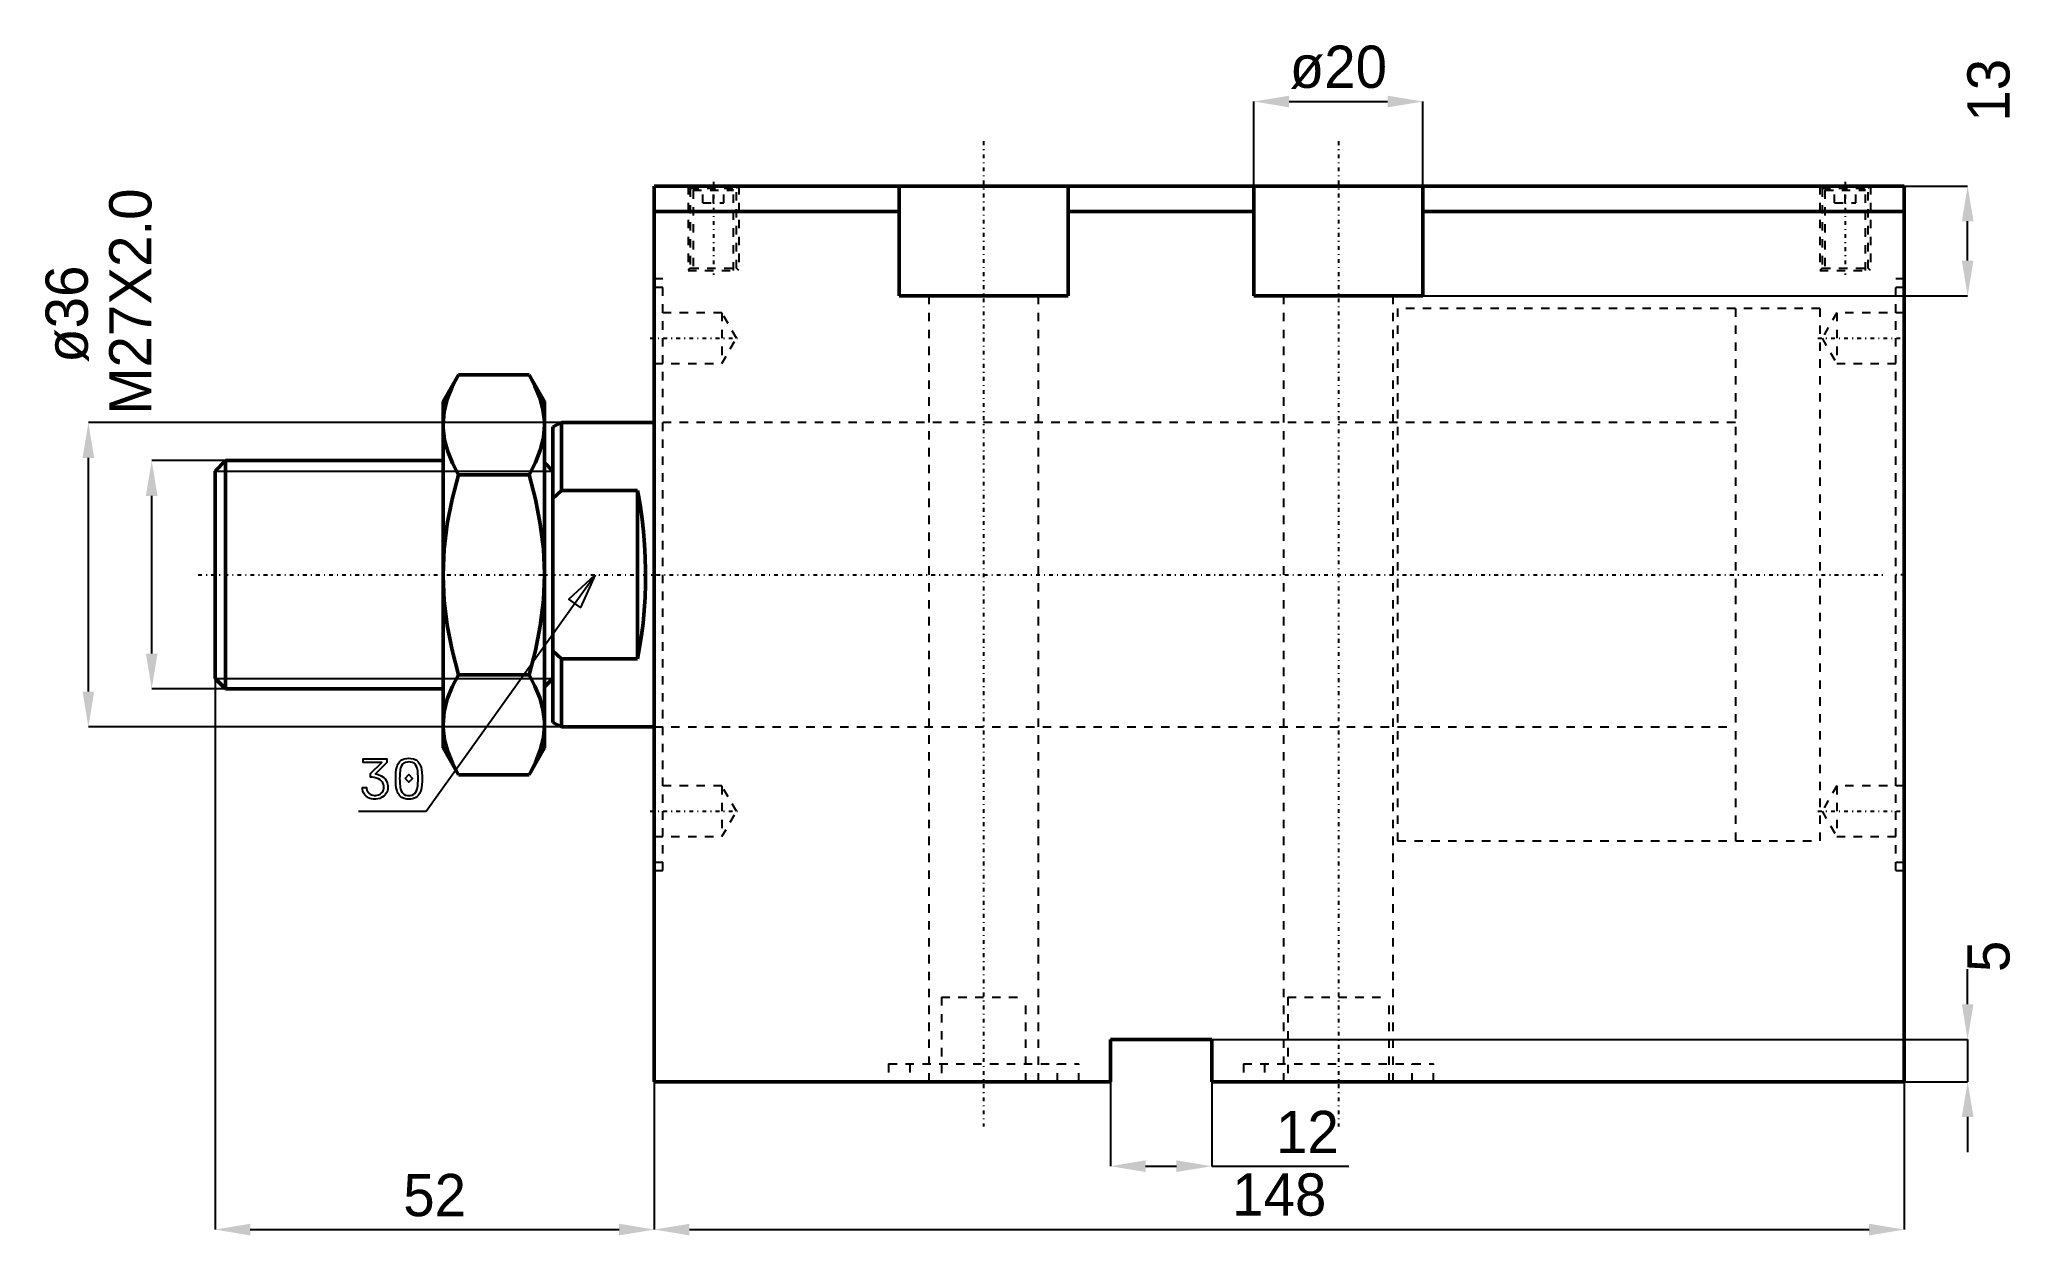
# Model space of a CAD drawing. Header units: millimetres. Extents: x -73 to 161, y -78 to 63.
import ezdxf

# ---------------------------------------------------------------- set-up
doc = ezdxf.new("R2010")
doc.units = ezdxf.units.MM
doc.linetypes.add('Center', pattern=[1.5, 0.45, -0.5, 0.05, -0.5])
doc.linetypes.add('Dashed', pattern=[2, 1, -1])
for name, color, linetype, lineweight in [('2d ConnectionPoints', 7, 'Continuous', 50), ('AM_0', 7, 'Continuous', 50), ('AM_5', 3, 'Continuous', 25), ('AM_7', 7, 'Center', 25), ('AM_9', 6, 'Dashed', 25)]:
    doc.layers.add(name, color=color, linetype=linetype, lineweight=lineweight)
doc.dimstyles.new('ISO-25', dxfattribs={"dimtxt": 2.5, "dimasz": 2.5, "dimexe": 1.25, "dimexo": 0.625, "dimtad": 1, "dimtxsty": 'Standard', "dimcen": 2.5, "dimadec": 0, "dimazin": 0, "dimtfac": 1, "dimtmove": 0, "dimatfit": 3, "dimfxl": 0, "dimarcsym": 0})

# ---------------------------------------------------------------- blocks, each defined once
blk = doc.blocks.new('1_JECX_MF_EXLA_63_40_0_rod__0_in_JECX_MF_160_J_EXLA_63_40_0__2')
at = {"layer": 'AM_0'}
for p, q in [((-23.17, 23.67), (-25, 20.5)), ((-23.17, 23.67), (-14.83, 23.67)), ((-13, 20.5), (-14.83, 23.67)), ((-25, 20.5), (-25, -20.5)), ((-13, 20.5), (-13, -20.5)), ((-11, 18), (-12, 17.5)), ((-12, 17.5), (-12, -17.5)), ((0, 18), (-11, 18)), ((-11, 18), (-11, 9.95)), ((-50.77, 13.5), (-52, 12.27)), ((-52, 12.27), (-52, -12.27)), ((-25, 13.5), (-50.77, 13.5)), ((-50.77, 13.5), (-50.77, -13.5)), ((-23.17, 11.84), (-14.83, 11.84)), ((-12, 12.27), (-13, 13.27)), ((-11, 9.95), (-12, 9.01)), ((-2, 9.95), (-11, 9.95)), ((-2, 9.95), (-2, -9.95)), ((-12, -9.01), (-11, -9.95)), ((-11, -9.95), (-2, -9.95)), ((-11, -9.95), (-11, -18)), ((-52, -12.27), (-50.77, -13.5)), ((-50.77, -13.5), (-25, -13.5)), ((-23.17, -11.84), (-14.83, -11.84)), ((-13, -13.27), (-12, -12.27)), ((-12, -17.5), (-11, -18)), ((-11, -18), (0, -18)), ((-25, -20.5), (-23.17, -23.67)), ((-14.83, -23.67), (-13, -20.5)), ((-23.17, -23.67), (-14.83, -23.67))]:
    blk.add_line(p, q, dxfattribs=at)
for points in [[(-23.17, 23.67), (-23.92, 22.23), (-24.5, 20.77), (-24.87, 19.27), (-25, 17.75)], [(-13, 17.75), (-13.01, 18.17), (-13.18, 19.56), (-13.55, 20.93), (-14.12, 22.31), (-14.83, 23.67)], [(-25, 17.75), (-24.99, 17.33), (-24.82, 15.95), (-24.45, 14.58), (-23.88, 13.2), (-23.17, 11.84)], [(-14.83, 11.84), (-14.08, 13.28), (-13.5, 14.73), (-13.13, 16.24), (-13, 17.75)], [(-23.17, 11.84), (-23.92, 8.96), (-24.5, 6.04), (-24.87, 3.03), (-25, 0)], [(-13, 0), (-13, 0.14), (-13.13, 3.08), (-13.5, 5.99), (-14.08, 8.93), (-14.83, 11.84)], [(-2, -9.95), (-1.74, -8.6), (-1.51, -7.19), (-1.33, -5.73), (-1.19, -4.22), (-1.09, -2.68), (-1.04, -1.12), (-1.03, 0.45), (-1.06, 2.02), (-1.14, 3.57), (-1.26, 5.1), (-1.43, 6.58), (-1.64, 8.02), (-1.88, 9.39), (-2, 9.95)], [(-25, 0), (-25, -0.14), (-24.87, -3.08), (-24.5, -5.99), (-23.92, -8.93), (-23.17, -11.84)], [(-14.83, -11.84), (-14.08, -8.96), (-13.5, -6.04), (-13.13, -3.03), (-13, 0)], [(-23.17, -11.84), (-23.92, -13.28), (-24.5, -14.73), (-24.87, -16.24), (-25, -17.75)], [(-13, -17.75), (-13.01, -17.33), (-13.18, -15.95), (-13.55, -14.58), (-14.12, -13.2), (-14.83, -11.84)], [(-25, -17.75), (-24.99, -18.17), (-24.82, -19.56), (-24.45, -20.93), (-23.88, -22.31), (-23.17, -23.67)], [(-14.83, -23.67), (-14.08, -22.23), (-13.5, -20.77), (-13.13, -19.27), (-13, -17.75)]]:
    blk.add_lwpolyline(points, dxfattribs=at)
at = {"layer": 'AM_5'}
for p, q in [((-52, 12.27), (-12, 12.27)), ((-52, -12.27), (-12, -12.27))]:
    blk.add_line(p, q, dxfattribs=at)
at = {"layer": 'AM_7'}
blk.add_line((-54, 0), (145.5, 0), dxfattribs=at)
at = {"layer": 'AM_9'}
for p, q in [((138, 31.5), (128, 31.5)), ((128, 31.5), (128, -31.5)), ((138, 31.5), (138, -31.5)), ((128, 18), (0, 18)), ((0, -18), (128, -18)), ((128, -31.5), (138, -31.5))]:
    blk.add_line(p, q, dxfattribs=at)
blk = doc.blocks.new('2_JECX_MF_EXLA_63_40_0_body__0_in_JECX_MF_160_J_EXLA_63_40_0__2')
at = {"layer": 'AM_0'}
for p, q in [((0, -60), (0, 46)), ((148, 46), (0, 46)), ((29, 33), (29, 46)), ((49, 33), (49, 46)), ((71, 33), (71, 46)), ((91, 33), (91, 46)), ((148, -60), (148, 46)), ((29, 43), (0, 43)), ((71, 43), (49, 43)), ((148, 43), (91, 43)), ((29, 33), (49, 33)), ((71, 33), (91, 33)), ((54, -55), (54, -60)), ((66, -55), (54, -55)), ((66, -60), (66, -55)), ((54, -60), (0, -60)), ((148, -60), (66, -60))]:
    blk.add_line(p, q, dxfattribs=at)
at = {"layer": 'AM_5', "linetype": 'Dashed'}
for p, q in [((4, 46), (4, 36)), ((10, 46), (10, 36)), ((138, 46), (138, 36)), ((144, 46), (144, 36))]:
    blk.add_line(p, q, dxfattribs=at)
at = {"layer": 'AM_7'}
for p, q in [((39, 51.3), (39, -65.3)), ((81, 51.3), (81, -65.3)), ((7, 46.5), (7, 35.5)), ((141, 46.5), (141, 35.5)), ((-0.49, 28), (10.22, 28)), ((137.78, 28), (148.49, 28)), ((148.05, 0), (146.95, 0)), ((-0.49, -28), (10.22, -28)), ((137.78, -28), (148.49, -28))]:
    blk.add_line(p, q, dxfattribs=at)
at = {"layer": 'AM_9'}
for p, q in [((4, 46), (4.27, 45.73)), ((4.27, 45.73), (4.27, 36.27)), ((4.27, 45.73), (9.73, 45.73)), ((5.1, 46), (4.6, 45.5)), ((4.6, 45.5), (4.6, 36)), ((4.6, 45.5), (9.4, 45.5)), ((5.75, 44), (5.75, 46)), ((7, 44), (7, 46)), ((8.25, 44), (8.25, 46)), ((9.4, 45.5), (8.9, 46)), ((9.4, 36), (9.4, 45.5)), ((9.73, 45.73), (10, 46)), ((9.73, 36.27), (9.73, 45.73)), ((138, 46), (138.27, 45.73)), ((138.27, 45.73), (138.27, 36.27)), ((138.27, 45.73), (143.73, 45.73)), ((139.1, 46), (138.6, 45.5)), ((138.6, 45.5), (138.6, 36)), ((138.6, 45.5), (143.4, 45.5)), ((139.75, 44), (139.75, 46)), ((141, 44), (141, 46)), ((142.25, 44), (142.25, 46)), ((143.4, 45.5), (142.9, 46)), ((143.4, 36), (143.4, 45.5)), ((143.73, 45.73), (144, 46)), ((143.73, 36.27), (143.73, 45.73)), ((5.75, 44), (8.25, 44)), ((139.75, 44), (142.25, 44)), ((4.27, 36.27), (4, 36)), ((4, 36), (10, 36)), ((4.27, 36.27), (9.73, 36.27)), ((10, 36), (9.73, 36.27)), ((138.27, 36.27), (138, 36)), ((138, 36), (144, 36)), ((138.27, 36.27), (143.73, 36.27)), ((144, 36), (143.73, 36.27)), ((1, 35), (0, 35)), ((1, 34), (0, 34)), ((1, -35), (1, 35)), ((32.5, 33), (32.5, -60)), ((45.5, -60), (45.5, 33)), ((74.5, 33), (74.5, -60)), ((87.5, -60), (87.5, 33)), ((147, -35), (147, 35)), ((148, 35), (147, 35)), ((148, 34), (147, 34)), ((8, 31), (0, 31)), ((9.73, 28), (8, 31)), ((8, 31), (8, 25)), ((138, 31.5), (88, 31.5)), ((88, 31.5), (88, -31.5)), ((138, 31.5), (138, -31.5)), ((140, 31), (138.27, 28)), ((148, 31), (140, 31)), ((140, 31), (140, 25)), ((8, 25), (9.73, 28)), ((138.27, 28), (140, 25)), ((0, 25), (8, 25)), ((140, 25), (148, 25)), ((88, 18), (0, 18)), ((0, -18), (88, -18)), ((8, -25), (0, -25)), ((9.73, -28), (8, -25)), ((8, -25), (8, -31)), ((140, -25), (138.27, -28)), ((148, -25), (140, -25)), ((140, -25), (140, -31)), ((8, -31), (9.73, -28)), ((138.27, -28), (140, -31)), ((0, -31), (8, -31)), ((88, -31.5), (138, -31.5)), ((140, -31), (148, -31)), ((0, -34), (1, -34)), ((0, -35), (1, -35)), ((147, -34), (148, -34)), ((147, -35), (148, -35)), ((34, -50), (44, -50)), ((34, -50), (34, -60)), ((44, -60), (44, -50)), ((75, -50), (87, -50)), ((75, -50), (75, -60)), ((87, -60), (87, -50)), ((27.75, -57.9), (50.25, -57.9)), ((27.75, -57.9), (27.75, -60)), ((30.25, -57.9), (30.25, -60)), ((47.75, -60), (47.75, -57.9)), ((50.25, -60), (50.25, -57.9)), ((69.75, -57.9), (92.25, -57.9)), ((69.75, -57.9), (69.75, -60)), ((72.25, -57.9), (72.25, -60)), ((89.75, -60), (89.75, -57.9)), ((92.25, -60), (92.25, -57.9))]:
    blk.add_line(p, q, dxfattribs=at)
blk = doc.blocks.new('*D3')
at = {"layer": 'AM_5', "color": 0, "lineweight": -2}
for p, q in [((71, 46), (71, 56)), ((75.17, 56), (86.83, 56)), ((91, 46), (91, 56))]:
    blk.add_line(p, q, dxfattribs=at)
at = {"layer": 'AM_5', "color": 0}
for points in [[(75.17, 56.69), (75.17, 55.31), (71, 56)], [(86.83, 55.31), (86.83, 56.69), (91, 56)]]:
    blk.add_solid(points, dxfattribs=at)
at = {"layer": 'Defpoints', "color": 0}
for p in [(91, 56), (71, 46), (91, 46)]:
    blk.add_point(p, dxfattribs=at)
at = {"layer": 'AM_5', "color": 0, "insert": (81, 60.05), "char_height": 5, "attachment_point": 5}
blk.add_mtext('ø20', dxfattribs=at)
blk = doc.blocks.new('*D4')
at = {"layer": 'AM_5', "color": 0, "lineweight": -2}
for p, q in [((91, 46), (155.5, 46)), ((155.5, 37.17), (155.5, 41.83)), ((91, 33), (155.5, 33))]:
    blk.add_line(p, q, dxfattribs=at)
at = {"layer": 'AM_5', "color": 0}
for points in [[(156.19, 41.83), (154.81, 41.83), (155.5, 46)], [(154.81, 37.17), (156.19, 37.17), (155.5, 33)]]:
    blk.add_solid(points, dxfattribs=at)
at = {"layer": 'Defpoints', "color": 0}
for p in [(91, 46), (155.5, 46), (91, 33)]:
    blk.add_point(p, dxfattribs=at)
at = {"layer": 'AM_5', "color": 0, "insert": (158, 57.33), "char_height": 5, "attachment_point": 5, "rotation": 90}
blk.add_mtext('13', dxfattribs=at)
blk = doc.blocks.new('*D5')
at = {"layer": 'AM_5', "color": 0, "lineweight": -2}
for p, q in [((0, -60), (0, -77.5)), ((148, -60), (148, -77.5)), ((4.17, -77.5), (143.83, -77.5))]:
    blk.add_line(p, q, dxfattribs=at)
at = {"layer": 'AM_5', "color": 0}
for points in [[(4.17, -76.81), (4.17, -78.19), (0, -77.5)], [(143.83, -78.19), (143.83, -76.81), (148, -77.5)]]:
    blk.add_solid(points, dxfattribs=at)
at = {"layer": 'Defpoints', "color": 0}
for p in [(0, -60), (148, -60), (148, -77.5)]:
    blk.add_point(p, dxfattribs=at)
at = {"layer": 'AM_5', "color": 0, "insert": (74, -73.39), "char_height": 5, "attachment_point": 5}
blk.add_mtext('148', dxfattribs=at)
blk = doc.blocks.new('*D6')
at = {"layer": 'AM_5', "color": 0, "lineweight": -2}
for p, q in [((-52, 0), (-52, -77.5)), ((0, -60), (0, -77.5)), ((-47.83, -77.5), (-4.17, -77.5))]:
    blk.add_line(p, q, dxfattribs=at)
at = {"layer": 'AM_5', "color": 0}
for points in [[(-47.83, -76.81), (-47.83, -78.19), (-52, -77.5)], [(-4.17, -78.19), (-4.17, -76.81), (0, -77.5)]]:
    blk.add_solid(points, dxfattribs=at)
at = {"layer": 'Defpoints', "color": 0}
for p in [(-52, 0), (0, -60), (0, -77.5)]:
    blk.add_point(p, dxfattribs=at)
at = {"layer": 'AM_5', "color": 0, "insert": (-26, -73.45), "char_height": 5, "attachment_point": 5}
blk.add_mtext('52', dxfattribs=at)
blk = doc.blocks.new('*D7')
at = {"layer": 'AM_5', "color": 0, "lineweight": -2}
for p, q in [((-11, 18), (-67, 18)), ((-67, -13.83), (-67, 13.83)), ((-11, -18), (-67, -18))]:
    blk.add_line(p, q, dxfattribs=at)
at = {"layer": 'AM_5', "color": 0}
for points in [[(-66.31, 13.83), (-67.69, 13.83), (-67, 18)], [(-67.69, -13.83), (-66.31, -13.83), (-67, -18)]]:
    blk.add_solid(points, dxfattribs=at)
at = {"layer": 'Defpoints', "color": 0}
for p in [(-67, 18), (-11, 18), (-11, -18)]:
    blk.add_point(p, dxfattribs=at)
at = {"layer": 'AM_5', "color": 0, "insert": (-69.5, 30.83), "char_height": 5, "attachment_point": 5, "rotation": 90}
blk.add_mtext('ø36', dxfattribs=at)
blk = doc.blocks.new('*D8')
at = {"layer": 'AM_5', "color": 0, "lineweight": -2}
for p, q in [((-50.77, 13.5), (-59.5, 13.5)), ((-59.5, -9.33), (-59.5, 9.33)), ((-51, -13.5), (-59.5, -13.5))]:
    blk.add_line(p, q, dxfattribs=at)
at = {"layer": 'AM_5', "color": 0}
for points in [[(-58.81, 9.33), (-60.19, 9.33), (-59.5, 13.5)], [(-60.19, -9.33), (-58.81, -9.33), (-59.5, -13.5)]]:
    blk.add_solid(points, dxfattribs=at)
at = {"layer": 'Defpoints', "color": 0}
for p in [(-59.5, 13.5), (-50.77, 13.5), (-51, -13.5)]:
    blk.add_point(p, dxfattribs=at)
at = {"layer": 'AM_5', "color": 0, "insert": (-62, 32.33), "char_height": 5, "attachment_point": 5, "rotation": 90}
blk.add_mtext('M27X2.0', dxfattribs=at)
blk = doc.blocks.new('*D9')
at = {"layer": 'AM_5', "color": 0, "lineweight": -2}
for p, q in [((54, -55), (54, -70)), ((66, -60), (66, -70)), ((58.17, -70), (61.83, -70)), ((66, -70), (82.22, -70))]:
    blk.add_line(p, q, dxfattribs=at)
at = {"layer": 'AM_5', "color": 0}
for points in [[(58.17, -69.31), (58.17, -70.69), (54, -70)], [(61.83, -70.69), (61.83, -69.31), (66, -70)]]:
    blk.add_solid(points, dxfattribs=at)
at = {"layer": 'Defpoints', "color": 0}
for p in [(54, -55), (66, -60), (66, -70)]:
    blk.add_point(p, dxfattribs=at)
at = {"layer": 'AM_5', "color": 0, "insert": (77.33, -65.95), "char_height": 5, "attachment_point": 5}
blk.add_mtext('12', dxfattribs=at)
blk = doc.blocks.new('*D10')
at = {"layer": 'AM_5', "color": 0, "lineweight": -2}
for p, q in [((155.5, -50.83), (155.5, -46.67)), ((54, -55), (155.5, -55)), ((155.5, -55), (155.5, -60)), ((66, -60), (155.5, -60)), ((155.5, -64.17), (155.5, -68.33))]:
    blk.add_line(p, q, dxfattribs=at)
at = {"layer": 'AM_5', "color": 0}
for points in [[(154.81, -50.83), (156.19, -50.83), (155.5, -55)], [(156.19, -64.17), (154.81, -64.17), (155.5, -60)]]:
    blk.add_solid(points, dxfattribs=at)
at = {"layer": 'Defpoints', "color": 0}
for p in [(54, -55), (66, -60), (155.5, -60)]:
    blk.add_point(p, dxfattribs=at)
at = {"layer": 'AM_5', "color": 0, "insert": (158, -45.17), "char_height": 5, "attachment_point": 5, "rotation": 90}
blk.add_mtext('5', dxfattribs=at)

msp = doc.modelspace()

# ---------------------------------------------------------------- linework, layer by layer
at = {"layer": '2d ConnectionPoints'}
msp.add_point((0, 0), dxfattribs=at)
at = {"layer": 'AM_5'}
for p, q in [((-27, -28), (-7, 0)), ((-35, -28), (-27, -28))]:
    msp.add_line(p, q, dxfattribs=at)
for points in [[(-7, 0), (-8.744, -3.875), (-10.1, -2.906), (-7, 0)], [(-34.067, -25.194), (-34.067, -25.194), (-34.062, -25.304), (-34.033, -25.458), (-34.033, -25.458), (-33.979, -25.6), (-33.929, -25.688), (-33.929, -25.688), (-33.87, -25.768), (-33.768, -25.874), (-33.768, -25.874), (-33.649, -25.963), (-33.56, -26.012), (-33.56, -26.012), (-33.467, -26.053), (-33.321, -26.098), (-33.321, -26.098), (-33.17, -26.122), (-33.066, -26.126), (-33.066, -26.126), (-32.956, -26.122), (-32.796, -26.097), (-32.796, -26.097), (-32.642, -26.052), (-32.543, -26.011), (-32.543, -26.011), (-32.449, -25.961), (-32.324, -25.871), (-32.324, -25.871), (-32.215, -25.764), (-32.153, -25.683), (-32.153, -25.683), (-32.1, -25.595), (-32.043, -25.454), (-32.043, -25.454), (-32.013, -25.301), (-32.007, -25.194), (-32.007, -25.194), (-32.015, -25.04), (-32.058, -24.827), (-32.058, -24.827), (-32.138, -24.637), (-32.212, -24.522), (-32.212, -24.522), (-32.299, -24.418), (-32.454, -24.282), (-32.454, -24.282), (-32.636, -24.17), (-32.772, -24.11), (-32.772, -24.11), (-32.918, -24.06), (-33.152, -24.006), (-33.152, -24.006), (-33.403, -23.977), (-33.58, -23.971), (-33.58, -23.517), (-32.26, -22.223), (-34.464, -22.223), (-34.464, -21.788), (-31.643, -21.788), (-31.643, -22.242), (-32.992, -23.575), (-32.992, -23.575), (-32.697, -23.643), (-32.322, -23.79), (-32.322, -23.79), (-32.027, -23.991), (-31.875, -24.155), (-31.875, -24.155), (-31.754, -24.338), (-31.623, -24.635), (-31.623, -24.635), (-31.552, -24.961), (-31.539, -25.194), (-31.539, -25.194), (-31.548, -25.362), (-31.596, -25.596), (-31.596, -25.596), (-31.684, -25.809), (-31.766, -25.939), (-31.766, -25.939), (-31.863, -26.059), (-32.027, -26.214), (-32.027, -26.214), (-32.214, -26.342), (-32.353, -26.412), (-32.353, -26.412), (-32.498, -26.47), (-32.721, -26.532), (-32.721, -26.532), (-32.949, -26.565), (-33.105, -26.572), (-33.105, -26.572), (-33.257, -26.565), (-33.476, -26.532), (-33.476, -26.532), (-33.687, -26.471), (-33.822, -26.414), (-33.822, -26.414), (-33.95, -26.345), (-34.123, -26.218), (-34.123, -26.218), (-34.272, -26.063), (-34.358, -25.944), (-34.358, -25.944), (-34.431, -25.814), (-34.51, -25.601), (-34.51, -25.601), (-34.553, -25.364), (-34.561, -25.194), (-34.067, -25.194)], [(-29.053, -26.565), (-29.053, -26.565), (-29.299, -26.553), (-29.621, -26.49), (-29.621, -26.49), (-29.889, -26.374), (-30.038, -26.266), (-30.038, -26.266), (-30.166, -26.137), (-30.324, -25.911), (-30.324, -25.911), (-30.442, -25.645), (-30.498, -25.445), (-30.498, -25.445), (-30.541, -25.226), (-30.587, -24.855), (-30.587, -24.855), (-30.612, -24.435), (-30.616, -24.128), (-30.616, -24.128), (-30.612, -23.827), (-30.586, -23.416), (-30.586, -23.416), (-30.54, -23.051), (-30.496, -22.834), (-30.496, -22.834), (-30.439, -22.636), (-30.32, -22.372), (-30.32, -22.372), (-30.161, -22.148), (-30.033, -22.02), (-30.033, -22.02), (-29.884, -21.913), (-29.617, -21.797), (-29.617, -21.797), (-29.296, -21.734), (-29.053, -21.723), (-29.053, -21.723), (-28.809, -21.734), (-28.487, -21.797), (-28.487, -21.797), (-28.219, -21.913), (-28.07, -22.02), (-28.07, -22.02), (-27.942, -22.148), (-27.782, -22.372), (-27.782, -22.372), (-27.663, -22.635), (-27.605, -22.832), (-27.605, -22.832), (-27.562, -23.049), (-27.514, -23.414), (-27.514, -23.414), (-27.488, -23.826), (-27.483, -24.128), (-27.483, -24.128), (-27.489, -24.431), (-27.515, -24.847), (-27.515, -24.847), (-27.565, -25.216), (-27.61, -25.437), (-27.61, -25.437), (-27.67, -25.639), (-27.791, -25.907), (-27.791, -25.907), (-27.952, -26.135), (-28.081, -26.264), (-28.081, -26.264), (-28.231, -26.373), (-28.497, -26.49), (-28.497, -26.49), (-28.814, -26.553), (-29.053, -26.565)], [(-29.053, -26.136), (-29.053, -26.136), (-28.882, -26.126), (-28.656, -26.071), (-28.656, -26.071), (-28.468, -25.97), (-28.363, -25.876), (-28.363, -25.876), (-28.272, -25.765), (-28.16, -25.573), (-28.16, -25.573), (-28.077, -25.35), (-28.038, -25.184), (-28.038, -25.184), (-28.008, -25.003), (-27.975, -24.704), (-27.975, -24.704), (-27.958, -24.369), (-27.955, -24.128), (-27.955, -24.128), (-27.958, -23.871), (-27.973, -23.525), (-27.973, -23.525), (-28.002, -23.225), (-28.028, -23.05), (-28.028, -23.05), (-28.064, -22.893), (-28.142, -22.682), (-28.142, -22.682), (-28.251, -22.502), (-28.34, -22.398), (-28.34, -22.398), (-28.445, -22.312), (-28.638, -22.218), (-28.638, -22.218), (-28.873, -22.168), (-29.053, -22.158), (-29.053, -22.158), (-29.232, -22.168), (-29.466, -22.218), (-29.466, -22.218), (-29.657, -22.312), (-29.762, -22.398), (-29.762, -22.398), (-29.85, -22.502), (-29.958, -22.682), (-29.958, -22.682), (-30.036, -22.893), (-30.072, -23.05), (-30.072, -23.05), (-30.098, -23.225), (-30.127, -23.525), (-30.127, -23.525), (-30.142, -23.871), (-30.145, -24.128), (-30.145, -24.128), (-30.142, -24.372), (-30.125, -24.708), (-30.125, -24.708), (-30.094, -25.007), (-30.066, -25.187), (-30.066, -25.187), (-30.027, -25.352), (-29.946, -25.574), (-29.946, -25.574), (-29.835, -25.765), (-29.745, -25.876), (-29.745, -25.876), (-29.641, -25.97), (-29.452, -26.071), (-29.452, -26.071), (-29.226, -26.126), (-29.053, -26.136)], [(-29.489, -24.128), (-29.053, -23.64), (-28.618, -24.128), (-29.053, -24.57), (-29.489, -24.128)]]:
    msp.add_lwpolyline(points, dxfattribs=at)

# ---------------------------------------------------------------- block references
for name in ['2_JECX_MF_EXLA_63_40_0_body__0_in_JECX_MF_160_J_EXLA_63_40_0__2', '1_JECX_MF_EXLA_63_40_0_rod__0_in_JECX_MF_160_J_EXLA_63_40_0__2']:
    msp.add_blockref(name, (0, 0))

# ---------------------------------------------------------------- dimensions: what is measured, and where the dimension line sits
for base, p1, p2, text, picture, middle in [((91, 56), (71, 46), (91, 46), 'ø20', '*D3', (81, 56)), ((0, -77.5), (-52, 0), (0, -60), '52', '*D6', (-26, -77.5)), ((66, -70), (54, -55), (66, -60), '12', '*D9', (77.333, -70)), ((148, -77.5), (0, -60), (148, -60), '148', '*D5', (74, -77.5))]:
    dim = msp.add_linear_dim(base=base, p1=p1, p2=p2, text=text, dimstyle='ISO-25', override={"dimtxt": 5, "dimasz": 4.166667, "dimexe": 0, "dimexo": 0, "dimgap": 1.5}, dxfattribs=at)
    dim.commit()
    dim.dimension.update_dxf_attribs({"geometry": picture, "text_midpoint": middle, "dimtype": 160})
for base, p1, p2, text, picture, middle in [((155.5, 46), (91, 33), (91, 46), '13', '*D4', (158, 57.333)), ((-59.5, 13.5), (-51, -13.5), (-50.773, 13.5), 'M27X2.0', '*D8', (-62, 32.333)), ((-67, 18), (-11, -18), (-11, 18), 'ø36', '*D7', (-69.5, 30.833)), ((155.5, -60), (54, -55), (66, -60), '5', '*D10', (158, -45.167))]:
    dim = msp.add_linear_dim(base=base, p1=p1, p2=p2, angle=90, text=text, dimstyle='ISO-25', override={"dimtxt": 5, "dimasz": 4.166667, "dimexe": 0, "dimexo": 0, "dimgap": 1.5}, dxfattribs=at)
    dim.commit()
    dim.dimension.update_dxf_attribs({"geometry": picture, "text_midpoint": middle, "dimtype": 160, "text_rotation": 90})

doc.saveas('drawing.dxf')
